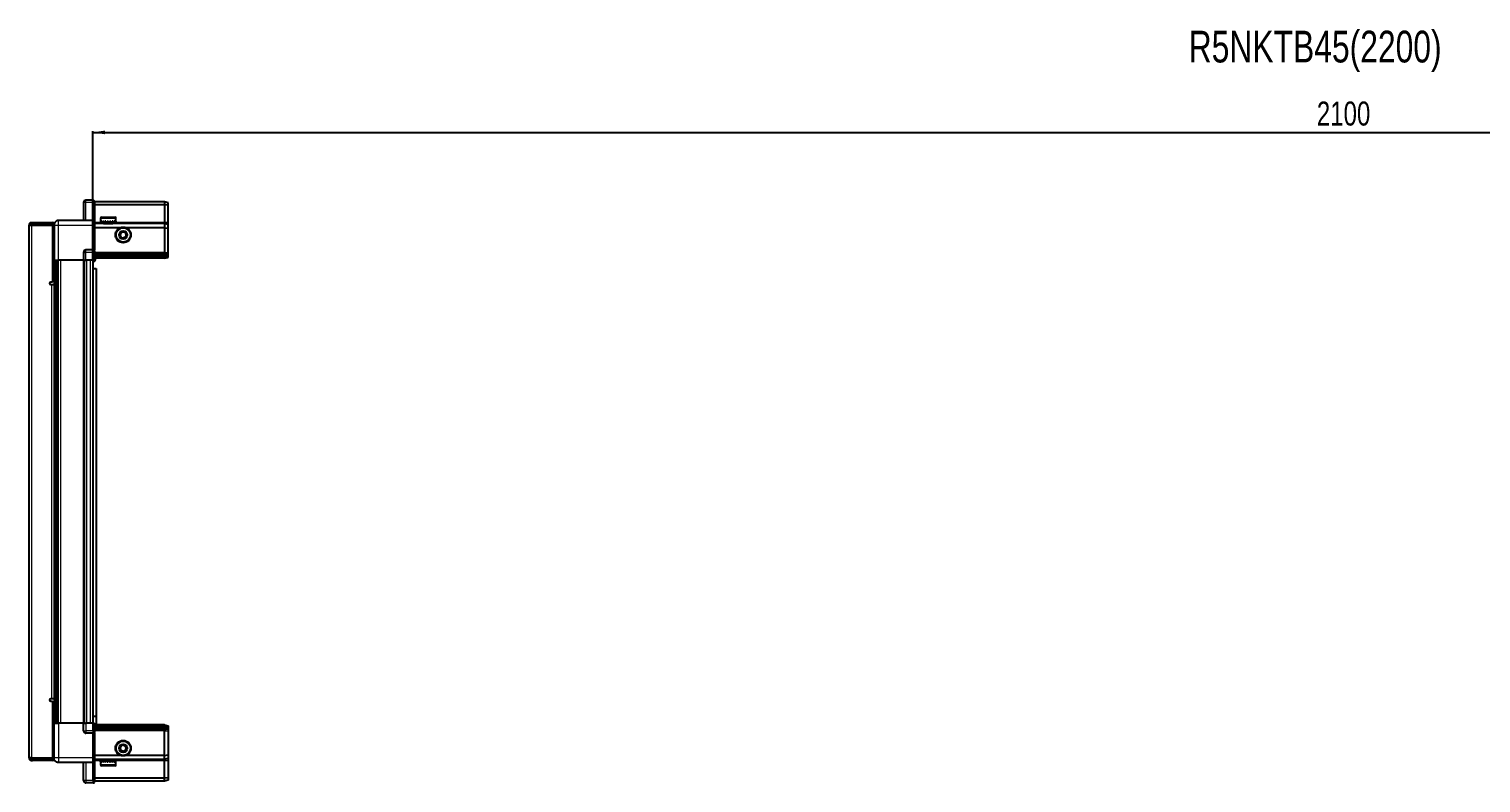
# Model space of a CAD drawing. Header units: millimetres. Extents: x 1021 to 4466, y -1487 to 1528.
# Drawn here: x 1642 to 2852, y 900 to 1528 of the extents above; entities that cross this region are included whole.
import ezdxf

# ---------------------------------------------------------------- set-up
doc = ezdxf.new("R2010")
doc.units = ezdxf.units.MM
doc.layers.add('FORMAT', color=7, linetype='Continuous')
doc.styles.add('SLDTEXTSTYLE0', font='TXT', dxfattribs={"width": 0.75})
doc.dimstyles.new('SLDDIMSTYLE0', dxfattribs={"dimtxt": 20, "dimasz": 10, "dimexe": 0, "dimexo": 0.0625, "dimgap": 5, "dimtad": 2, "dimdec": 1, "dimrnd": 1e-09, "dimzin": 12, "dimdsep": 46, "dimtxsty": 'SLDTEXTSTYLE0', "dimsah": 1, "dimcen": 0.09, "dimadec": 0, "dimazin": 3, "dimtfac": 1, "dimtofl": 0, "dimtmove": 0, "dimatfit": 3, "dimfxl": 0, "dimfrac": 2, "dimtolj": 1, "dimtzin": 12, "dimarcsym": 0})

# ---------------------------------------------------------------- blocks, each defined once
blk = doc.blocks.new('_D_4')
at = {"layer": 'FORMAT'}
for p, q in [((1695.1, 1335.7), (1695.1, 1443.2)), ((1695.1, 1442.2), (3795.1, 1442.2)), ((3795.1, 1335.7), (3795.1, 1443.2))]:
    blk.add_line(p, q, dxfattribs=at)
for points in [[(1695.1, 1442.2), (1705.1, 1440.6), (1705.1, 1443.7)], [(3795.1, 1442.2), (3785.1, 1443.7), (3785.1, 1440.6)]]:
    blk.add_solid(points, dxfattribs=at)
at = {"layer": 'FORMAT', "insert": (2715.6, 1467.9), "char_height": 20, "attachment_point": 1, "style": 'SLDTEXTSTYLE0'}
blk.add_mtext('2100', dxfattribs=at)

msp = doc.modelspace()

# ---------------------------------------------------------------- linework, layer by layer
at = {"color": 7, "linetype": 'Continuous', "lineweight": 25}
for p, q in [((1687.28, 1383.66), (1687.28, 1368.66)), ((1695.28, 1385.66), (1689.28, 1385.66)), ((1695.28, 1385.66), (1695.62, 1385.66)), ((1695.28, 1385.66), (1695.28, 1383.66)), ((1695.28, 1368.86), (1695.28, 1383.66)), ((1695.28, 1368.86), (1695.28, 1383.66)), ((1696.48, 1385.16), (1695.62, 1385.66)), ((1696.48, 1383.66), (1696.48, 1385.16)), ((1754.78, 1384.16), (1696.48, 1384.16)), ((1696.48, 1383.66), (1696.48, 1368.86)), ((1754.78, 1381.66), (1696.48, 1381.66)), ((1754.78, 1384.16), (1754.78, 1381.66)), ((1757.78, 1383.36), (1754.78, 1384.16)), ((1754.78, 1381.66), (1754.78, 1367.16)), ((1757.78, 1381.51), (1754.78, 1381.66)), ((1757.78, 1381.51), (1757.78, 1383.36)), ((1757.78, 1367.16), (1757.78, 1381.51)), ((1695.28, 1368.66), (1666.28, 1368.66)), ((1695.28, 1368.66), (1695.28, 1368.86)), ((1695.28, 1368.66), (1696.48, 1368.66)), ((1695.28, 1364.66), (1695.28, 1368.66)), ((1696.48, 1368.86), (1696.48, 1368.66)), ((1696.48, 1368.66), (1696.48, 1364.66)), ((1701.28, 1370.56), (1701.28, 1368.16)), ((1701.28, 1368.16), (1701.28, 1367.66)), ((1701.61, 1368.16), (1701.42, 1368.16)), ((1701.42, 1368.16), (1701.42, 1367.66)), ((1701.61, 1368.16), (1701.61, 1367.66)), ((1702.08, 1371.36), (1709.25, 1371.36)), ((1702.54, 1368.16), (1702.14, 1368.16)), ((1702.14, 1368.16), (1702.14, 1367.66)), ((1702.54, 1368.16), (1702.54, 1367.66)), ((1703.98, 1368.16), (1703.41, 1368.16)), ((1703.41, 1368.16), (1703.41, 1367.66)), ((1703.98, 1368.16), (1703.98, 1367.66)), ((1705.79, 1368.16), (1705.1, 1368.16)), ((1705.1, 1368.16), (1705.1, 1367.66)), ((1705.79, 1368.16), (1705.79, 1367.66)), ((1707.8, 1368.16), (1707.07, 1368.16)), ((1707.07, 1368.16), (1707.07, 1367.66)), ((1707.3, 1368.16), (1707.3, 1367.66)), ((1707.8, 1368.16), (1707.8, 1367.66)), ((1707.8, 1368.16), (1707.8, 1367.66)), ((1709.81, 1368.16), (1709.1, 1368.16)), ((1709.1, 1368.16), (1709.1, 1367.66)), ((1709.16, 1368.16), (1709.16, 1367.66)), ((1709.25, 1371.36), (1713.48, 1371.36)), ((1709.81, 1368.16), (1709.81, 1367.66)), ((1711.62, 1368.16), (1711, 1368.16)), ((1711, 1368.16), (1711, 1367.66)), ((1711.62, 1368.16), (1711.62, 1367.66)), ((1713.05, 1368.16), (1712.59, 1368.16)), ((1712.59, 1368.16), (1712.59, 1367.66)), ((1713.05, 1368.16), (1713.05, 1367.66)), ((1713.97, 1368.16), (1713.71, 1368.16)), ((1713.71, 1368.16), (1713.71, 1367.66)), ((1713.97, 1368.16), (1713.97, 1367.66)), ((1714.28, 1368.16), (1714.24, 1368.16)), ((1714.24, 1368.16), (1714.24, 1367.66)), ((1714.28, 1368.16), (1714.28, 1370.56)), ((1714.28, 1368.16), (1714.28, 1367.66)), ((1643.28, 1364.81), (1641.78, 1364.81)), ((1641.78, 1364.31), (1641.78, 1364.81)), ((1641.78, 921.01), (1641.78, 1364.31)), ((1643.88, 1365.41), (1643.88, 1366.91)), ((1643.88, 1366.91), (1644.78, 1366.91)), ((1643.88, 1365.41), (1644.78, 1365.41)), ((1643.88, 1364.91), (1661.28, 1364.91)), ((1644.78, 1365.41), (1644.78, 1366.91)), ((1644.78, 1366.91), (1661.28, 1366.91)), ((1644.78, 1365.41), (1661.28, 1365.41)), ((1661.28, 1365.41), (1661.28, 1366.91)), ((1662.78, 1364.91), (1661.28, 1364.91)), ((1661.28, 1364.91), (1661.28, 1317.41)), ((1662.78, 1364.66), (1662.78, 1335.66)), ((1695.28, 1344.36), (1695.28, 1364.66)), ((1754.78, 1366.16), (1696.48, 1366.16)), ((1696.48, 1364.66), (1696.48, 1344.36)), ((1717.78, 1362.66), (1696.48, 1362.66)), ((1701.28, 1367.66), (1701.42, 1367.66)), ((1701.42, 1367.66), (1701.61, 1367.66)), ((1701.61, 1367.66), (1702.14, 1367.66)), ((1702.14, 1367.66), (1702.54, 1367.66)), ((1702.54, 1367.66), (1703.41, 1367.66)), ((1703.38, 1367.66), (1703.38, 1367.56)), ((1703.38, 1367.56), (1712.18, 1367.56)), ((1703.41, 1367.66), (1703.98, 1367.66)), ((1703.78, 1367.16), (1704.47, 1366.68)), ((1703.78, 1367.16), (1708.81, 1367.16)), ((1704.47, 1366.68), (1703.78, 1366.2)), ((1703.78, 1366.2), (1703.78, 1366.16)), ((1703.78, 1366.2), (1708.81, 1366.2)), ((1703.98, 1367.66), (1705.1, 1367.66)), ((1704.47, 1366.68), (1708.64, 1366.68)), ((1705.1, 1367.66), (1705.79, 1367.66)), ((1705.79, 1367.66), (1707.07, 1367.66)), ((1707.07, 1367.66), (1707.3, 1367.66)), ((1707.8, 1367.66), (1709.1, 1367.66)), ((1707.8, 1367.66), (1707.8, 1367.66)), ((1708.64, 1366.68), (1711.09, 1366.68)), ((1708.81, 1367.16), (1711.78, 1367.16)), ((1708.81, 1366.2), (1711.78, 1366.2)), ((1709.16, 1367.66), (1709.81, 1367.66)), ((1709.81, 1367.66), (1711, 1367.66)), ((1711, 1367.66), (1711.62, 1367.66)), ((1711.09, 1366.68), (1711.78, 1367.16)), ((1711.78, 1366.2), (1711.09, 1366.68)), ((1711.62, 1367.66), (1712.59, 1367.66)), ((1711.78, 1366.16), (1711.78, 1366.2)), ((1712.18, 1367.56), (1712.18, 1367.66)), ((1712.59, 1367.66), (1713.05, 1367.66)), ((1713.05, 1367.66), (1713.71, 1367.66)), ((1713.71, 1367.66), (1713.97, 1367.66)), ((1713.97, 1367.66), (1714.24, 1367.66)), ((1714.24, 1367.66), (1714.28, 1367.66)), ((1754.78, 1362.66), (1722.78, 1362.66)), ((1754.78, 1367.16), (1754.78, 1366.16)), ((1754.78, 1366.16), (1754.78, 1362.66)), ((1757.78, 1365.36), (1754.78, 1366.16)), ((1754.78, 1362.66), (1754.78, 1342.16)), ((1754.78, 1362.66), (1757.78, 1362.33)), ((1757.78, 1365.36), (1757.78, 1367.16)), ((1757.78, 1362.33), (1757.78, 1365.36)), ((1757.78, 1342.16), (1757.78, 1362.33)), ((1695.28, 1344.16), (1689.28, 1344.16)), ((1695.28, 1344.16), (1695.28, 1344.36)), ((1695.28, 1344.16), (1695.28, 1342.16)), ((1695.28, 1344.16), (1696.48, 1344.16)), ((1696.48, 1344.36), (1696.48, 1344.16)), ((1696.48, 1343.49), (1696.48, 1344.16)), ((1661.28, 1338.41), (1662.78, 1338.41)), ((1662.78, 1335.66), (1661.28, 1335.66)), ((1663.43, 949.66), (1663.43, 1335.66)), ((1665.23, 1335.66), (1665.23, 949.66)), ((1665.26, 1335.66), (1665.26, 949.66)), ((1687.28, 1335.66), (1666.28, 1335.66)), ((1687.28, 1342.16), (1687.28, 1335.66)), ((1687.28, 1335.66), (1689.28, 1335.66)), ((1687.93, 949.66), (1687.93, 1335.66)), ((1695.28, 1335.66), (1689.28, 1335.66)), ((1695.13, 949.66), (1695.13, 1335.66)), ((1695.28, 1335.66), (1695.28, 1342.16)), ((1695.28, 1335.66), (1695.28, 1342.16)), ((1695.28, 1335.66), (1695.62, 1335.66)), ((1695.28, 1335.66), (1695.28, 1335.66)), ((1695.62, 1335.66), (1695.62, 1342.16)), ((1696.48, 1335.66), (1695.62, 1335.66)), ((1695.62, 1335.66), (1695.62, 1335.66)), ((1696.48, 1343.49), (1696.48, 1335.66)), ((1754.78, 1341.16), (1696.48, 1341.16)), ((1754.78, 1340.16), (1696.48, 1340.16)), ((1754.78, 1338.66), (1696.48, 1338.66)), ((1754.78, 1337.16), (1696.48, 1337.16)), ((1754.78, 1342.16), (1754.78, 1341.16)), ((1754.78, 1341.16), (1754.78, 1340.16)), ((1754.78, 1341.16), (1757.78, 1340.36)), ((1754.78, 1340.16), (1754.78, 1338.66)), ((1754.78, 1340.16), (1757.78, 1339.62)), ((1754.78, 1338.66), (1757.78, 1339.12)), ((1754.78, 1338.66), (1754.78, 1337.16)), ((1754.78, 1337.16), (1757.78, 1337.97)), ((1757.78, 1340.36), (1757.78, 1342.16)), ((1757.78, 1339.62), (1757.78, 1340.36)), ((1757.78, 1339.12), (1757.78, 1339.62)), ((1757.78, 1337.97), (1757.78, 1339.12)), ((1695.13, 1328.66), (1697.63, 1328.66)), ((1697.63, 1328.66), (1697.63, 955.16)), ((1661.28, 1317.41), (1659.93, 1317.41)), ((1659.93, 1315.41), (1660.68, 1315.41)), ((1660.68, 1315.41), (1662.78, 1315.41)), ((1662.78, 1315.41), (1662.78, 969.91)), ((1660.68, 969.91), (1659.93, 969.91)), ((1662.78, 969.91), (1660.68, 969.91)), ((1659.93, 967.91), (1661.28, 967.91)), ((1661.28, 967.91), (1661.28, 920.41)), ((1662.78, 949.66), (1661.28, 949.66)), ((1662.78, 946.91), (1661.28, 946.91)), ((1662.78, 920.66), (1662.78, 949.66)), ((1687.28, 949.66), (1666.28, 949.66)), ((1687.28, 943.16), (1687.28, 949.66)), ((1687.28, 949.66), (1689.28, 949.66)), ((1695.28, 949.66), (1689.28, 949.66)), ((1697.63, 955.16), (1695.13, 955.16)), ((1695.28, 943.16), (1695.28, 949.66)), ((1695.28, 949.66), (1695.62, 949.66)), ((1695.62, 943.16), (1695.62, 949.66)), ((1695.62, 949.66), (1696.48, 949.66)), ((1696.48, 949.66), (1696.48, 941.84)), ((1754.78, 948.16), (1696.48, 948.16)), ((1754.78, 946.66), (1696.48, 946.66)), ((1754.78, 945.16), (1696.48, 945.16)), ((1697.63, 955.16), (1697.63, 948.16)), ((1754.78, 946.66), (1754.78, 948.16)), ((1754.78, 948.16), (1757.78, 947.36)), ((1754.78, 945.16), (1754.78, 946.66)), ((1754.78, 946.66), (1757.78, 946.21)), ((1754.78, 945.16), (1757.78, 945.71)), ((1754.78, 944.16), (1754.78, 945.16)), ((1754.78, 944.16), (1757.78, 944.97)), ((1757.78, 947.36), (1757.78, 946.21)), ((1757.78, 946.21), (1757.78, 945.71)), ((1757.78, 945.71), (1757.78, 944.97)), ((1757.78, 944.97), (1757.78, 943.16)), ((1695.28, 941.16), (1689.28, 941.16)), ((1695.28, 943.16), (1695.28, 941.16)), ((1695.28, 943.16), (1695.28, 941.16)), ((1695.28, 941.16), (1696.48, 941.16)), ((1695.28, 940.96), (1695.28, 941.16)), ((1695.28, 920.66), (1695.28, 940.96)), ((1754.78, 944.16), (1696.48, 944.16)), ((1696.48, 941.16), (1696.48, 941.84)), ((1696.48, 941.16), (1696.48, 940.96)), ((1696.48, 940.96), (1696.48, 920.66)), ((1754.78, 943.16), (1754.78, 944.16)), ((1754.78, 922.66), (1754.78, 943.16)), ((1757.78, 943.16), (1757.78, 923)), ((1641.78, 920.51), (1641.78, 921.01)), ((1643.28, 920.51), (1641.78, 920.51)), ((1661.28, 920.41), (1643.88, 920.41)), ((1661.28, 920.41), (1662.78, 920.41)), ((1695.28, 916.66), (1695.28, 920.66)), ((1717.78, 922.66), (1696.48, 922.66)), ((1696.48, 920.66), (1696.48, 916.66)), ((1754.78, 922.66), (1722.78, 922.66)), ((1754.78, 922.66), (1757.78, 923)), ((1754.78, 919.16), (1754.78, 922.66)), ((1757.78, 923), (1757.78, 919.97)), ((1643.88, 919.91), (1643.88, 918.41)), ((1643.88, 919.91), (1644.78, 919.91)), ((1643.88, 918.41), (1644.78, 918.41)), ((1661.28, 919.91), (1644.78, 919.91)), ((1644.78, 919.91), (1644.78, 918.41)), ((1661.28, 918.41), (1644.78, 918.41)), ((1661.28, 919.91), (1661.28, 918.41)), ((1695.28, 916.66), (1666.28, 916.66)), ((1687.28, 901.66), (1687.28, 916.66)), ((1695.28, 916.66), (1696.48, 916.66)), ((1695.28, 916.46), (1695.28, 916.66)), ((1695.28, 901.66), (1695.28, 916.46)), ((1754.78, 919.16), (1696.48, 919.16)), ((1696.48, 916.66), (1696.48, 916.46)), ((1696.48, 916.46), (1696.48, 901.66)), ((1701.28, 917.66), (1701.28, 914.76)), ((1701.38, 917.66), (1701.28, 917.66)), ((1701.38, 917.16), (1701.38, 917.66)), ((1701.55, 917.66), (1701.38, 917.66)), ((1701.38, 917.16), (1701.55, 917.16)), ((1701.55, 917.16), (1701.55, 917.66)), ((1702.04, 917.66), (1701.55, 917.66)), ((1702.04, 917.16), (1702.04, 917.66)), ((1702.42, 917.66), (1702.04, 917.66)), ((1702.04, 917.16), (1702.42, 917.16)), ((1702.23, 913.96), (1702.08, 913.96)), ((1713.48, 913.96), (1702.23, 913.96)), ((1702.42, 917.16), (1702.42, 917.66)), ((1703.26, 917.66), (1702.42, 917.66)), ((1703.26, 917.16), (1703.26, 917.66)), ((1703.81, 917.66), (1703.26, 917.66)), ((1703.26, 917.16), (1703.81, 917.16)), ((1703.38, 917.76), (1703.38, 917.66)), ((1708.78, 917.76), (1703.38, 917.76)), ((1703.78, 919.16), (1703.78, 919.13)), ((1703.78, 919.13), (1704.47, 918.65)), ((1703.89, 919.13), (1703.78, 919.13)), ((1704.47, 918.65), (1703.78, 918.16)), ((1703.89, 918.16), (1703.78, 918.16)), ((1703.81, 917.16), (1703.81, 917.66)), ((1704.92, 917.66), (1703.81, 917.66)), ((1711.78, 919.13), (1703.89, 919.13)), ((1711.78, 918.16), (1703.89, 918.16)), ((1704.56, 918.65), (1704.47, 918.65)), ((1711.09, 918.65), (1704.56, 918.65)), ((1704.92, 917.16), (1704.92, 917.66)), ((1705.6, 917.66), (1704.92, 917.66)), ((1704.92, 917.16), (1705.6, 917.16)), ((1705.6, 917.16), (1705.6, 917.66)), ((1706.86, 917.66), (1705.6, 917.66)), ((1706.86, 917.16), (1706.86, 917.66)), ((1707.16, 917.66), (1706.86, 917.66)), ((1706.86, 917.16), (1707.6, 917.16)), ((1707.16, 917.16), (1707.16, 917.66)), ((1707.6, 917.16), (1707.6, 917.66)), ((1708.9, 917.66), (1707.6, 917.66)), ((1712.18, 917.76), (1708.78, 917.76)), ((1708.9, 917.16), (1708.9, 917.66)), ((1708.9, 917.16), (1709.61, 917.16)), ((1709.02, 917.16), (1709.02, 917.66)), ((1709.61, 917.66), (1709.02, 917.66)), ((1709.61, 917.16), (1709.61, 917.66)), ((1710.82, 917.66), (1709.61, 917.66)), ((1710.82, 917.16), (1710.82, 917.66)), ((1711.45, 917.66), (1710.82, 917.66)), ((1710.82, 917.16), (1711.45, 917.16)), ((1711.09, 918.65), (1711.78, 919.13)), ((1711.78, 918.16), (1711.09, 918.65)), ((1711.45, 917.16), (1711.45, 917.66)), ((1712.45, 917.66), (1711.45, 917.66)), ((1711.78, 919.13), (1711.78, 919.16)), ((1712.18, 917.66), (1712.18, 917.76)), ((1712.45, 917.16), (1712.45, 917.66)), ((1712.93, 917.66), (1712.45, 917.66)), ((1712.45, 917.16), (1712.93, 917.16)), ((1712.93, 917.16), (1712.93, 917.66)), ((1713.62, 917.66), (1712.93, 917.66)), ((1713.62, 917.16), (1713.62, 917.66)), ((1713.91, 917.66), (1713.62, 917.66)), ((1713.62, 917.16), (1713.91, 917.16)), ((1713.91, 917.16), (1713.91, 917.66)), ((1714.22, 917.66), (1713.91, 917.66)), ((1714.22, 917.16), (1714.22, 917.66)), ((1714.28, 917.66), (1714.22, 917.66)), ((1714.22, 917.16), (1714.28, 917.16)), ((1714.28, 914.76), (1714.28, 917.66)), ((1714.28, 917.16), (1714.28, 917.66)), ((1714.28, 917.66), (1714.28, 917.66)), ((1757.78, 919.97), (1754.78, 919.16)), ((1754.78, 918.16), (1754.78, 919.16)), ((1754.78, 903.66), (1754.78, 918.16)), ((1757.78, 919.97), (1757.78, 918.16)), ((1757.78, 918.16), (1757.78, 903.82)), ((1695.28, 899.66), (1689.28, 899.66)), ((1695.28, 901.66), (1695.28, 899.66)), ((1695.28, 899.66), (1695.62, 899.66)), ((1695.28, 899.66), (1695.28, 899.66)), ((1695.28, 899.66), (1695.62, 899.66)), ((1695.62, 899.66), (1696.48, 900.16)), ((1695.62, 899.66), (1696.48, 900.16)), ((1754.78, 903.66), (1696.48, 903.66)), ((1696.48, 900.16), (1696.48, 901.66)), ((1754.78, 901.16), (1696.48, 901.16)), ((1757.78, 903.82), (1754.78, 903.66)), ((1754.78, 901.16), (1754.78, 903.66)), ((1757.78, 901.97), (1754.78, 901.16)), ((1757.78, 903.82), (1757.78, 901.97))]:
    msp.add_line(p, q, dxfattribs=at)
at = {"color": 8, "linetype": 'Continuous', "lineweight": 18}
for p, q in [((1689.28, 1383.66), (1687.28, 1383.66)), ((1689.28, 1383.66), (1689.28, 1385.66)), ((1689.28, 1368.66), (1689.28, 1383.66)), ((1695.28, 1383.66), (1689.28, 1383.66)), ((1695.28, 1383.66), (1696.48, 1383.66)), ((1695.28, 1368.86), (1696.48, 1368.86)), ((1701.28, 1370.56), (1709.46, 1370.56)), ((1709.46, 1370.56), (1714.28, 1370.56)), ((1643.88, 1364.91), (1643.88, 920.41)), ((1666.28, 1335.66), (1666.28, 1364.66)), ((1695.28, 1364.66), (1666.28, 1364.66)), ((1695.28, 1364.66), (1696.48, 1364.66)), ((1703.78, 1367.16), (1696.48, 1367.16)), ((1754.78, 1367.16), (1711.78, 1367.16)), ((1757.78, 1367.16), (1754.78, 1367.16)), ((1689.28, 1342.16), (1689.28, 1344.16)), ((1695.28, 1344.36), (1696.48, 1344.36)), ((1662.78, 1315.41), (1662.78, 1335.66)), ((1664.02, 1335.66), (1664.02, 949.66)), ((1666.47, 949.66), (1666.47, 1335.66)), ((1667.88, 1335.66), (1667.88, 949.66)), ((1687.28, 1342.16), (1689.28, 1342.16)), ((1687.28, 949.66), (1687.28, 1335.66)), ((1689.28, 1335.66), (1689.28, 1342.16)), ((1695.28, 1342.16), (1689.28, 1342.16)), ((1689.93, 949.66), (1689.93, 1335.66)), ((1693.13, 949.66), (1693.13, 1335.66)), ((1695.28, 1342.16), (1695.62, 1342.16)), ((1695.28, 1335.66), (1695.62, 1335.66)), ((1754.78, 1342.16), (1696.48, 1342.16)), ((1754.78, 1342.16), (1757.78, 1342.16)), ((1660.68, 969.91), (1660.68, 1315.41)), ((1662.78, 949.66), (1662.78, 969.91)), ((1666.28, 949.66), (1666.28, 920.66)), ((1689.28, 949.66), (1689.28, 943.16)), ((1687.28, 943.16), (1689.28, 943.16)), ((1689.28, 943.16), (1689.28, 941.16)), ((1695.28, 943.16), (1689.28, 943.16)), ((1695.28, 943.16), (1695.62, 943.16)), ((1696.48, 940.96), (1695.28, 940.96)), ((1754.78, 943.16), (1696.48, 943.16)), ((1754.78, 943.16), (1757.78, 943.16)), ((1695.28, 920.66), (1666.28, 920.66)), ((1695.28, 920.66), (1696.48, 920.66)), ((1689.28, 916.66), (1689.28, 901.66)), ((1696.48, 916.46), (1695.28, 916.46)), ((1703.78, 918.16), (1696.48, 918.16)), ((1701.45, 914.76), (1701.28, 914.76)), ((1714.28, 914.76), (1701.45, 914.76)), ((1754.78, 918.16), (1711.78, 918.16)), ((1757.78, 918.16), (1754.78, 918.16)), ((1689.28, 901.66), (1687.28, 901.66)), ((1689.28, 901.66), (1689.28, 899.66)), ((1695.28, 901.66), (1689.28, 901.66)), ((1695.28, 901.66), (1696.48, 901.66))]:
    msp.add_line(p, q, dxfattribs=at)
at = {"color": 7, "linetype": 'Continuous', "lineweight": 25}
for centre, radius in [((1720.28, 1356.66), 6.5), ((1720.28, 1356.66), 3.46), ((1720.28, 928.66), 6.5), ((1720.28, 928.66), 3.46)]:
    msp.add_circle(centre, radius, dxfattribs=at)
at = {"color": 8, "linetype": 'Continuous', "lineweight": 18}
for centre in [(1720.28, 1356.66), (1720.28, 928.66)]:
    msp.add_circle(centre, 5.7, dxfattribs=at)
at = {"color": 7, "linetype": 'Continuous', "lineweight": 25}
for centre, radius, start, end in [((1689.28, 1383.66), 2, 90, 180), ((1702.08, 1370.56), 0.8, 90, 180), ((1713.48, 1370.56), 0.8, 0, 90), ((1643.78, 1364.41), 0.5, 90, 117.52901), ((1661.18, 1364.81), 0.6, 9.59407, 90), ((1661.18, 1364.81), 2.1, 32.2369, 87.2706), ((1703.38, 1367.16), 0.4, 0, 90), ((1712.18, 1367.16), 0.4, 90, 180), ((1720.28, 1356.66), 2.5, 161.00659, 221.00659), ((1720.28, 1356.66), 2.5, 101.00659, 161.00659), ((1720.28, 1356.66), 2.5, 41.00659, 101.00659), ((1720.28, 1356.66), 2.5, 341.00659, 41.00659), ((1689.28, 1342.16), 2, 90, 180), ((1720.28, 1356.66), 2.5, 221.00659, 281.00659), ((1720.28, 1356.66), 2.5, 281.00659, 341.00659), ((1692.63, 1338.31), 5, 300, 346.70293), ((1659.93, 1316.41), 1, 90, 270), ((1659.93, 968.91), 1, 90, 270), ((1689.28, 943.16), 2, 180, 270), ((1643.78, 920.91), 0.5, 243.29122, 270), ((1661.18, 920.51), 0.6, 270, 350.40593), ((1720.28, 928.66), 2.5, 127.98423, 187.98423), ((1720.28, 928.66), 2.5, 187.98423, 247.98423), ((1720.28, 928.66), 2.5, 67.98423, 127.98423), ((1720.28, 928.66), 2.5, 247.98423, 307.98423), ((1720.28, 928.66), 2.5, 7.98423, 67.98423), ((1720.28, 928.66), 2.5, 307.98423, 7.98423), ((1661.18, 920.51), 2.1, 272.7294, 327.8305), ((1702.08, 914.76), 0.8, 180, 270), ((1703.38, 918.16), 0.4, 270, 0), ((1712.18, 918.16), 0.4, 180, 270), ((1713.48, 914.76), 0.8, 270, 360), ((1689.28, 901.66), 2, 180, 270)]:
    msp.add_arc(centre, radius, start, end, dxfattribs=at)
for centre, start_param, end_param in [((1699.08, 1342.16), 2.4188584, 3.1415927), ((1699.08, 943.16), 3.1415927, 3.8643269)]:
    msp.add_ellipse(centre, major_axis=(3.46, 0), ratio=0.5773503, start_param=start_param, end_param=end_param, dxfattribs=at)
for points, knots in [([(1666.28, 1368.66), (1665.84, 1368.62), (1665.17, 1368.55), (1664.35, 1368.11), (1663.79, 1367.66), (1663.34, 1367.1), (1662.9, 1366.28), (1662.83, 1365.6), (1662.78, 1365.16)], [0, 0, 0, 0, 0.2394568, 0.3683607, 0.5, 0.6316393, 0.7605432, 1, 1, 1, 1]), ([(1643.88, 1366.91), (1643.63, 1366.89), (1643.14, 1366.84), (1642.5, 1366.44), (1642.03, 1365.88), (1641.81, 1365.3), (1641.79, 1364.94), (1641.78, 1364.81)], [0, 0, 0, 0, 0.2302553, 0.4485219, 0.6667858, 0.8850496, 1, 1, 1, 1]), ([(1641.78, 1364.31), (1641.81, 1364.36), (1641.86, 1364.45), (1642.26, 1364.58), (1642.81, 1364.71), (1643.39, 1364.82), (1643.76, 1364.89), (1643.88, 1364.91)], [0, 0, 0, 0, 0.23025534, 0.4485219, 0.6667858, 0.88504963, 1, 1, 1, 1]), ([(1662.78, 1365.16), (1662.78, 1365.16), (1662.78, 1365.14), (1662.78, 1365.03), (1662.78, 1364.86), (1662.78, 1364.73), (1662.78, 1364.66)], [0, 0, 0, 0, 0.2493943, 0.5003335, 0.7501667, 1, 1, 1, 1]), ([(1717.45, 1356.11), (1717.62, 1356.6), (1717.93, 1357.51), (1718.24, 1358.42), (1718.39, 1358.84)], [0, 0, 0, 0, 0.53468586, 1, 1, 1, 1]), ([(1719.34, 1353.93), (1719.12, 1354.19), (1718.58, 1354.82), (1717.92, 1355.57), (1717.53, 1356.02), (1717.45, 1356.11)], [0, 0, 0, 0, 0.36290056, 0.86687533, 1, 1, 1, 1]), ([(1718.39, 1358.84), (1718.9, 1358.94), (1719.84, 1359.13), (1720.78, 1359.31), (1721.22, 1359.39)], [0, 0, 0, 0, 0.5346859, 1, 1, 1, 1]), ([(1721.22, 1359.39), (1721.3, 1359.3), (1721.7, 1358.85), (1722.35, 1358.1), (1722.89, 1357.48), (1723.12, 1357.22)], [0, 0, 0, 0, 0.1331247, 0.6370994, 1, 1, 1, 1]), ([(1723.12, 1357.22), (1722.95, 1356.73), (1722.64, 1355.82), (1722.32, 1354.91), (1722.18, 1354.49)], [0, 0, 0, 0, 0.5346859, 1, 1, 1, 1]), ([(1722.18, 1354.49), (1721.67, 1354.39), (1720.72, 1354.2), (1719.78, 1354.02), (1719.34, 1353.93)], [0, 0, 0, 0, 0.5346859, 1, 1, 1, 1]), ([(1662.78, 1335.66), (1662.82, 1335.66), (1662.9, 1335.66), (1663.5, 1335.66), (1664.39, 1335.66), (1665.38, 1335.66), (1666.03, 1335.66), (1666.28, 1335.66)], [0, 0, 0, 0, 0.2146939, 0.4293877, 0.6440816, 0.8587754, 1, 1, 1, 1]), ([(1662.78, 949.66), (1662.82, 949.66), (1662.9, 949.66), (1663.5, 949.66), (1664.39, 949.66), (1665.38, 949.66), (1666.03, 949.66), (1666.28, 949.66)], [0, 0, 0, 0, 0.2146939, 0.4293877, 0.6440816, 0.8587754, 1, 1, 1, 1]), ([(1643.88, 920.41), (1643.63, 920.46), (1643.14, 920.55), (1642.5, 920.68), (1642.03, 920.81), (1641.81, 920.92), (1641.79, 920.99), (1641.78, 921.01)], [0, 0, 0, 0, 0.23025534, 0.4485219, 0.6667858, 0.88504963, 1, 1, 1, 1]), ([(1641.78, 920.51), (1641.81, 920.26), (1641.86, 919.77), (1642.26, 919.13), (1642.81, 918.66), (1643.39, 918.44), (1643.76, 918.42), (1643.88, 918.41)], [0, 0, 0, 0, 0.2302553, 0.4485219, 0.6667858, 0.8850496, 1, 1, 1, 1]), ([(1662.78, 920.16), (1662.78, 920.17), (1662.78, 920.18), (1662.78, 920.3), (1662.78, 920.47), (1662.78, 920.6), (1662.78, 920.66)], [0, 0, 0, 0, 0.2493943, 0.5003335, 0.7501667, 1, 1, 1, 1]), ([(1666.28, 916.66), (1665.84, 916.71), (1665.17, 916.78), (1664.35, 917.22), (1663.79, 917.67), (1663.34, 918.23), (1662.9, 919.05), (1662.83, 919.72), (1662.78, 920.16)], [0, 0, 0, 0, 0.2394568, 0.3683607, 0.5, 0.6316393, 0.7605432, 1, 1, 1, 1]), ([(1717.61, 929.75), (1718.01, 930.06), (1718.77, 930.66), (1719.53, 931.25), (1719.88, 931.52)], [0, 0, 0, 0, 0.5346859, 1, 1, 1, 1]), ([(1718.01, 926.89), (1717.99, 927.01), (1717.91, 927.6), (1717.77, 928.59), (1717.65, 929.4), (1717.61, 929.75)], [0, 0, 0, 0, 0.1331247, 0.6370994, 1, 1, 1, 1]), ([(1720.68, 925.81), (1720.21, 926), (1719.31, 926.36), (1718.42, 926.72), (1718.01, 926.89)], [0, 0, 0, 0, 0.5346859, 1, 1, 1, 1]), ([(1719.88, 931.52), (1720.36, 931.33), (1721.25, 930.97), (1722.14, 930.61), (1722.56, 930.44)], [0, 0, 0, 0, 0.53468586, 1, 1, 1, 1]), ([(1722.96, 927.58), (1722.55, 927.26), (1721.79, 926.67), (1721.04, 926.08), (1720.68, 925.81)], [0, 0, 0, 0, 0.53468586, 1, 1, 1, 1]), ([(1722.56, 930.44), (1722.61, 930.1), (1722.72, 929.28), (1722.86, 928.3), (1722.94, 927.71), (1722.96, 927.58)], [0, 0, 0, 0, 0.3629006, 0.8668753, 1, 1, 1, 1])]:
    msp.add_open_spline(points, degree=3, knots=knots, dxfattribs=at)
at = {"color": 8, "linetype": 'Continuous', "lineweight": 18}
for points in [[(1666.28, 1364.66), (1666.28, 1365.19), (1666.28, 1366.24), (1666.28, 1367.56), (1666.28, 1368.48), (1666.28, 1368.6), (1666.28, 1368.66)], [(1666.28, 920.66), (1666.28, 920.14), (1666.28, 919.09), (1666.28, 917.77), (1666.28, 916.84), (1666.28, 916.72), (1666.28, 916.66)]]:
    msp.add_open_spline(points, degree=3, dxfattribs=at)
at = {"color": 7, "linetype": 'Continuous', "lineweight": 25}
for points in [[(1643.88, 1365.41), (1643.8, 1365.41), (1643.65, 1365.39), (1643.45, 1365.25), (1643.31, 1365.05), (1643.29, 1364.89), (1643.28, 1364.81)], [(1643.28, 920.51), (1643.29, 920.44), (1643.31, 920.28), (1643.45, 920.08), (1643.65, 919.94), (1643.8, 919.92), (1643.88, 919.91)]]:
    msp.add_open_spline(points, degree=3, dxfattribs=at)
at = {"color": 8, "linetype": 'Continuous', "lineweight": 18}
for points, knots in [([(1666.28, 1364.66), (1665.84, 1364.66), (1665.17, 1364.66), (1664.35, 1364.66), (1663.79, 1364.66), (1663.34, 1364.66), (1662.9, 1364.66), (1662.83, 1364.66), (1662.78, 1364.66)], [0, 0, 0, 0, 0.2394568, 0.3683607, 0.5, 0.6316393, 0.7605432, 1, 1, 1, 1]), ([(1666.28, 920.66), (1665.84, 920.66), (1665.17, 920.66), (1664.35, 920.66), (1663.79, 920.66), (1663.34, 920.66), (1662.9, 920.66), (1662.83, 920.66), (1662.78, 920.66)], [0, 0, 0, 0, 0.23945684, 0.36836066, 0.5, 0.63163934, 0.76054316, 1, 1, 1, 1])]:
    msp.add_open_spline(points, degree=3, knots=knots, dxfattribs=at)

# ---------------------------------------------------------------- texts
at = {"layer": 'FORMAT', "insert": (2608.75, 1526.96), "char_height": 26.4583, "attachment_point": 1, "style": 'SLDTEXTSTYLE0'}
msp.add_mtext('R5NKTB45(2200)', dxfattribs=at)

# ---------------------------------------------------------------- dimensions: what is measured, and where the dimension line sits
at = {"layer": 'FORMAT'}
dim = msp.add_linear_dim(base=(3795.13, 1442.16), p1=(1695.13, 1335.66), p2=(3795.13, 1335.66), angle=0, dimstyle='SLDDIMSTYLE0', dxfattribs=at)
dim.commit()
dim.dimension.update_dxf_attribs({"geometry": '_D_4', "text_midpoint": (2745.13, 1442.16), "dimtype": 160})

doc.saveas('drawing.dxf')
